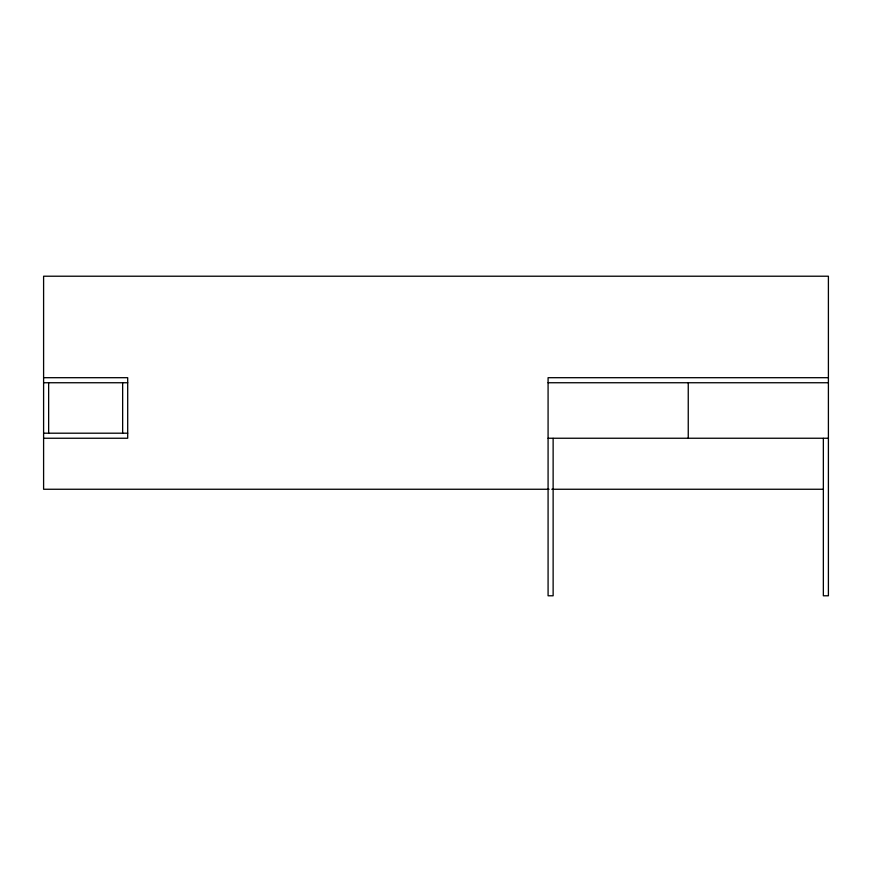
<?xml version="1.0" encoding="UTF-8"?>
<svg xmlns="http://www.w3.org/2000/svg" width="872" height="872" viewBox="0 0 872 872"><rect width="100%" height="100%" fill="white"/><g stroke="black" fill="none" stroke-linecap="round" stroke-linejoin="round"><path stroke-width="1.31" d="M43.6 377.696L127.694 377.696L127.694 438.245L43.6 438.245M828.4 377.696L548.085 377.696L548.085 595.783L553.131 595.783L553.131 438.376M43.6 382.743L127.694 382.743M548.085 382.743L828.4 382.743M43.6 433.199L127.694 433.199M548.085 438.245L828.4 438.245M549.088 489.257L43.6 489.257L43.6 276.217L828.4 276.217L828.4 595.783L823.353 595.783L823.353 438.376M551.812 489.257L822.95 489.257M688.248 382.743L688.248 438.245M122.647 382.743L122.647 433.199M48.647 382.743L48.647 433.199"/></g></svg>
